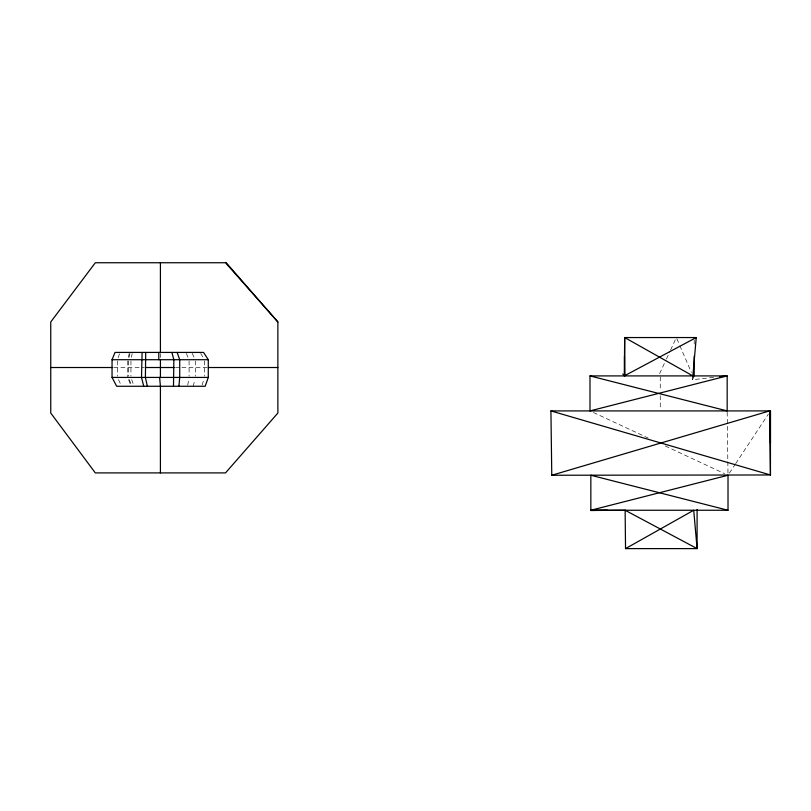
<?xml version="1.0" encoding="UTF-8"?>
<svg xmlns="http://www.w3.org/2000/svg" width="811" height="811" viewBox="0 0 811 811"><rect width="100%" height="100%" fill="white"/><g stroke="black" fill="none" stroke-linecap="round" stroke-linejoin="round"><path stroke-width="0.61" stroke-dasharray="4.05 3.04" d="M713.558 377.399L692.533 379.71L692.868 375.909M187.716 385.164L188.699 379.639M131.433 357.276L132.163 353.637M129.091 357.276L129.922 353.637M193.282 386.269L194.833 379.639M128.331 357.276L129.192 353.637M202.051 385.164L203.794 379.639M118.183 357.631L119.987 352.42M692.533 379.71L694.216 375.909M659.627 373.648L665.902 360.114M666.429 358.979L670.089 351.082M670.616 349.957L675.847 338.674M729.403 473.137L734.969 464.693M735.668 463.639L768.362 414.076M113.773 367.515L144.034 367.515M175.571 367.515L180.63 367.515M181.887 367.515L207.15 367.515M593.409 412.505L648.161 438.031M665.273 445.999L724.588 473.644M200.702 353.464L203.237 357.631M192.187 353.464L194.295 357.631M118.497 379.639L121.103 385.164M186.348 353.464L188.172 357.631M676.871 338.714L679.365 344.523M679.871 345.689L691.367 372.421M128.594 379.639L130.683 385.164M129.365 379.639L131.412 385.164M131.717 379.639L133.643 385.164M727.183 412.17L727.994 473.979M694.216 340.022L694.216 346.206M660.266 376.841L660.266 390.72M660.266 395.768L660.266 409.646M204.494 360.976L204.494 376.162M195.35 360.976L195.35 376.162M189.085 360.976L189.085 376.162M160.416 353.677L160.416 357.448M130.946 360.976L130.946 376.162M128.543 360.976L128.543 376.162M127.763 360.976L127.763 377.429M117.453 360.976L117.453 376.162"/><path stroke-width="1.22" d="M770.45 443.059L770.45 410.913L550.922 410.913L551.774 475.246L770.45 474.972L550.922 410.913M173.503 386.269L173.848 359.709L171.871 352.42M145.706 352.42L145.402 377.429L147.338 386.269M142.107 352.42L141.499 377.429L143.74 386.269M692.756 377.227L696.243 337.548L624.683 337.548L624.288 375.909L696.243 337.548M178.907 386.269L179.728 377.429L179.728 359.709L177.122 352.42M208.285 377.429L205.183 386.269L116.642 386.269L112.05 377.429L112.05 359.709L115.02 352.42L203.561 352.42L208.285 359.709L208.285 377.429L112.05 377.429M625.534 548.611L693.719 510.251L697.095 548.611L625.534 548.611L625.129 510.251L590.844 510.474L590.844 475.246L728.014 510.251L728.014 475.246L590.844 510.251L728.014 510.251M551.774 475.246L769.598 410.913L770.45 475.246L770.45 410.913M719.742 376.72L727.163 375.909L727.163 410.913L589.992 375.909L589.992 410.913L727.163 375.909L589.992 375.909M590.844 510.474L607.388 510.251M112.05 359.709L208.285 359.709M50.748 367.515L112.516 367.515M145.291 367.515L174.314 367.515M208.407 367.515L277.869 367.515M625.129 510.251L697.095 548.611L697.095 509.44M692.868 375.909L624.683 337.548L624.683 375.909L622.787 374.023M277.869 321.967L225.519 262.744L95.323 262.744L50.748 321.967L50.748 413.052L95.323 472.904L225.519 472.904L277.869 413.052L277.869 321.967L225.894 262.389M159.625 377.429L160.416 386.269L160.416 472.904M624.48 356.475L624.683 375.909M694.216 356.11L694.216 375.909M160.416 262.744L160.416 352.42M160.416 359.972L160.416 377.51M158.794 352.42L158.794 359.709"/></g></svg>
